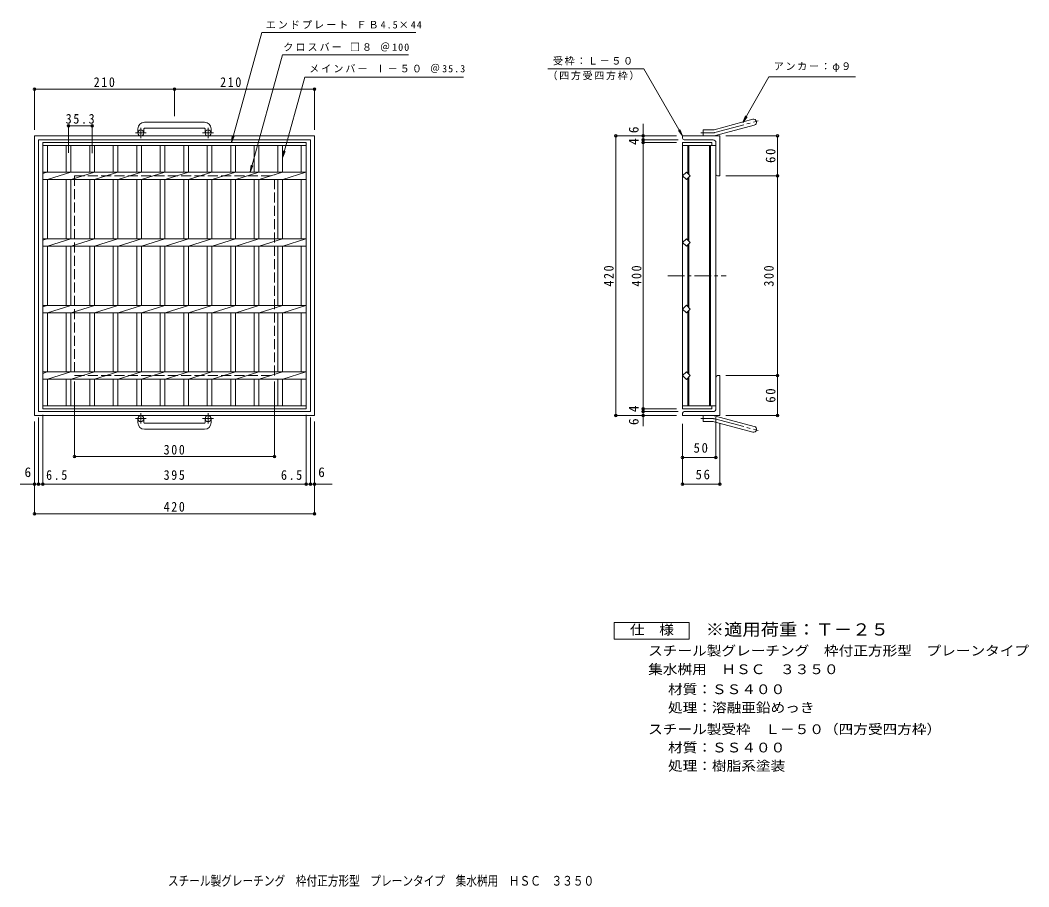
# Model space of a CAD drawing. Units: millimetres at full size, sheet at 1:5. Extents: x -653 to 861, y -681 to 620.
import ezdxf
from ezdxf.enums import TextEntityAlignment as Align

# ---------------------------------------------------------------- set-up
doc = ezdxf.new("R2010")
doc.units = ezdxf.units.MM
doc.header["$LTSCALE"] = 5
doc.header["$PDMODE"] = 32
doc.header["$PDSIZE"] = 4
for name, pattern in [('CHAIN1', [8, 5, -1, 1, -1]), ('CHAIN2', [12, 9, -1, 1, -1]), ('DASHED3', [4, 3, -1])]:
    doc.linetypes.add(name, pattern=pattern)
for name, color, linetype, lineweight in [('A-1', 2, 'Continuous', 9), ('A-2', 3, 'Continuous', 9), ('A-4', 7, 'Continuous', 9), ('A-5', 7, 'Continuous', 9), ('F-4_F-4ﾚｲﾔ', 2, 'Continuous', 9)]:
    doc.layers.add(name, color=color, linetype=linetype, lineweight=lineweight)
doc.layers.add('F-0_F-0ﾚｲﾔ', color=2, linetype='Continuous')
doc.layers.add('F-5_F-5ﾚｲﾔ', color=3, linetype='Continuous')
doc.styles.add('ＭＳ ゴシック', font='')
doc.styles.get('ＭＳ ゴシック').set_extended_font_data('MS Gothic')

msp = doc.modelspace()

# ---------------------------------------------------------------- linework, layer by layer
at = {"layer": 'A-1'}
for p, q in [((388.267, 455.634), (446.458, 471.226)), ((-476.759, 456.928), (-476.759, 450.828)), ((-467.759, 456.928), (-467.759, 450.828)), ((-376.759, 466.927), (-466.759, 466.927)), ((-466.759, 457.927), (-376.759, 457.927)), ((-375.759, 456.928), (-375.759, 450.828)), ((-366.759, 456.928), (-366.759, 450.828)), ((372.122, 446.327), (372.122, 455.327)), ((385.938, 455.327), (372.122, 455.327)), ((390.596, 446.941), (448.787, 462.533)), ((-631.759, 446.327), (-631.759, 26.327)), ((-631.759, 446.327), (-211.759, 446.327)), ((-625.759, 440.327), (-217.759, 440.327)), ((-217.759, 32.327), (-217.759, 440.327)), ((-211.759, 26.327), (-211.759, 446.327)), ((341.122, 442.827), (341.122, 446.327)), ((397.123, 446.327), (341.122, 446.327)), ((387.123, 440.328), (343.623, 440.328)), ((397.123, 446.327), (397.123, 386.328)), ((391.123, 436.327), (391.123, 388.828)), ((393.623, 386.328), (397.123, 386.328)), ((391.123, 36.327), (391.123, 83.827)), ((393.623, 86.327), (397.123, 86.327)), ((397.123, 26.327), (397.123, 86.327)), ((387.123, 32.327), (343.623, 32.327)), ((-631.759, 26.327), (-211.759, 26.327)), ((-476.759, 15.727), (-476.759, 21.827)), ((-467.759, 15.727), (-467.759, 21.827)), ((-375.759, 15.727), (-375.759, 21.827)), ((-366.759, 15.727), (-366.759, 21.827)), ((341.122, 29.827), (341.122, 26.327)), ((397.123, 26.327), (341.122, 26.327)), ((372.122, 26.327), (372.122, 17.327)), ((385.938, 17.327), (372.122, 17.327)), ((388.267, 17.021), (446.458, 1.428)), ((390.596, 25.714), (448.787, 10.122)), ((-466.759, 14.727), (-376.759, 14.727)), ((-376.759, 5.727), (-466.759, 5.727))]:
    msp.add_line(p, q, dxfattribs=at)
at = {"layer": 'A-1', "linetype": 'CHAIN1'}
for p, q in [((-472.259, 442.72), (-472.259, 458.318)), ((-371.259, 442.72), (-371.259, 458.318)), ((-464.096, 450.828), (-480.503, 450.828)), ((-363.096, 450.828), (-379.503, 450.828)), ((-464.096, 21.827), (-480.503, 21.827)), ((-472.259, 29.934), (-472.259, 14.337)), ((-363.096, 21.827), (-379.503, 21.827)), ((-371.259, 29.934), (-371.259, 14.337))]:
    msp.add_line(p, q, dxfattribs=at)
at = {"layer": 'A-1', "linetype": 'CHAIN2'}
for p, q in [((389.432, 451.287), (454.598, 468.749)), ((385.938, 450.827), (368.318, 450.827)), ((385.938, 21.827), (368.318, 21.827)), ((389.432, 21.367), (454.598, 3.906))]:
    msp.add_line(p, q, dxfattribs=at)
at = {"layer": 'A-1', "linetype": 'DASHED3'}
for p, q in [((-571.759, 386.328), (-571.759, 86.327)), ((-571.759, 386.328), (-271.759, 386.328)), ((-271.759, 86.327), (-271.759, 386.328)), ((-571.759, 86.327), (-271.759, 86.327))]:
    msp.add_line(p, q, dxfattribs=at)
at = {"layer": 'A-1'}
msp.add_lwpolyline([(-625.759, 440.327), (-625.759, 32.327), (-217.759, 32.327)], dxfattribs=at)
for centre in [(-472.259, 450.828), (-371.259, 450.828), (-472.259, 21.827), (-371.259, 21.827)]:
    msp.add_circle(centre, 4.5, dxfattribs=at)
for centre, radius, start, end in [((447.623, 466.88), 4.5, 285.00014, 104.99991), ((-466.759, 456.928), 10, 90, 180), ((-466.759, 456.928), 1, 90, 180), ((-376.759, 456.928), 10, 0, 90), ((-376.759, 456.928), 1, 0, 90), ((385.938, 464.327), 9, 270, 285.00002), ((343.623, 442.827), 2.5, 180, 270), ((385.938, 464.327), 18, 270, 285), ((387.123, 436.327), 4, 0, 90), ((393.623, 388.828), 2.5, 180, 270), ((393.623, 83.827), 2.5, 90, 180), ((343.623, 29.827), 2.5, 90, 180), ((387.123, 36.327), 4, 270, 0), ((-466.759, 15.727), 10, 180, 270), ((-466.759, 15.727), 1, 180, 270), ((-376.759, 15.727), 10, 270, 0), ((-376.759, 15.727), 1, 270, 0), ((385.938, 8.327), 18, 75, 90), ((385.938, 8.327), 9, 74.99998, 90), ((447.623, 5.775), 4.5, 255.00009, 74.99986)]:
    msp.add_arc(centre, radius, start, end, dxfattribs=at)
at = {"layer": 'A-1', "linetype": 'CHAIN2'}
for centre, start, end in [((385.938, 464.327), 270, 284.99995), ((385.938, 8.327), 75.00005, 90)]:
    msp.add_arc(centre, 13.5, start, end, dxfattribs=at)
at = {"layer": 'A-2'}
for p, q in [((-619.259, 36.327), (-619.259, 436.327)), ((-619.259, 436.327), (-224.259, 436.327)), ((-619.259, 431.828), (-224.259, 431.828)), ((-612.258, 391.828), (-612.258, 431.828)), ((-584.358, 431.828), (-584.358, 391.828)), ((-577.358, 431.828), (-577.358, 391.828)), ((-549.058, 431.828), (-549.058, 391.828)), ((-542.058, 431.828), (-542.058, 391.828)), ((-513.758, 431.828), (-513.758, 391.828)), ((-506.758, 431.828), (-506.758, 391.828)), ((-478.458, 431.828), (-478.458, 391.828)), ((-471.458, 431.828), (-471.458, 391.828)), ((-443.158, 431.828), (-443.158, 391.828)), ((-436.158, 431.828), (-436.158, 391.828)), ((-407.858, 431.828), (-407.858, 391.828)), ((-400.858, 431.828), (-400.858, 391.828)), ((-372.558, 431.828), (-372.558, 391.828)), ((-365.558, 431.828), (-365.558, 391.828)), ((-337.258, 431.828), (-337.258, 391.828)), ((-330.258, 431.828), (-330.258, 391.828)), ((-301.958, 431.828), (-301.958, 391.828)), ((-294.958, 431.828), (-294.958, 391.828)), ((-266.658, 431.828), (-266.658, 391.828)), ((-259.658, 431.828), (-259.658, 391.828)), ((-231.359, 431.828), (-231.359, 391.828)), ((-224.259, 436.327), (-224.259, 36.327)), ((341.122, 436.327), (385.123, 436.327)), ((341.122, 436.327), (341.122, 36.327)), ((341.122, 431.827), (391.123, 431.827)), ((349.123, 431.827), (349.123, 389.641)), ((350.623, 431.827), (350.623, 388.141)), ((381.622, 431.827), (381.622, 40.827)), ((383.122, 431.827), (383.122, 40.827)), ((385.123, 436.327), (385.123, 431.827)), ((391.123, 431.827), (391.123, 40.827)), ((-619.259, 389.747), (-612.658, 391.828)), ((-619.259, 391.828), (-224.259, 391.828)), ((-619.259, 380.828), (-224.259, 380.828)), ((-612.258, 380.828), (-577.358, 391.828)), ((-612.258, 291.827), (-612.258, 380.828)), ((-584.358, 380.828), (-584.358, 291.827)), ((-577.358, 380.828), (-577.358, 291.827)), ((-576.958, 380.828), (-542.058, 391.828)), ((-549.058, 380.828), (-549.058, 291.827)), ((-542.058, 380.828), (-542.058, 291.827)), ((-541.658, 380.828), (-506.758, 391.828)), ((-513.758, 380.828), (-513.758, 291.827)), ((-506.758, 380.828), (-506.758, 291.827)), ((-506.358, 380.828), (-471.458, 391.828)), ((-478.458, 380.828), (-478.458, 291.827)), ((-471.458, 380.828), (-471.458, 291.827)), ((-471.058, 380.828), (-436.159, 391.828)), ((-443.158, 380.828), (-443.158, 291.827)), ((-436.158, 380.828), (-436.158, 291.827)), ((-435.758, 380.828), (-400.858, 391.828)), ((-407.858, 380.828), (-407.858, 291.827)), ((-400.858, 380.828), (-400.858, 291.827)), ((-400.458, 380.828), (-365.558, 391.828)), ((-372.558, 380.828), (-372.558, 291.827)), ((-365.558, 380.828), (-365.558, 291.827)), ((-365.158, 380.828), (-330.259, 391.828)), ((-337.258, 380.828), (-337.258, 291.827)), ((-330.258, 380.828), (-330.258, 291.827)), ((-329.858, 380.828), (-294.958, 391.828)), ((-301.958, 380.828), (-301.958, 291.827)), ((-294.958, 380.828), (-294.958, 291.827)), ((-294.558, 380.828), (-259.658, 391.828)), ((-266.658, 380.828), (-266.658, 291.827)), ((-259.658, 380.828), (-259.658, 291.827)), ((-259.258, 380.828), (-224.359, 391.828)), ((-231.359, 380.828), (-231.359, 291.827)), ((349.123, 383.014), (349.123, 289.641)), ((350.623, 384.514), (350.623, 288.141)), ((-619.259, 289.747), (-612.658, 291.828)), ((-619.259, 291.828), (-224.259, 291.828)), ((-612.258, 280.828), (-577.358, 291.828)), ((-576.958, 280.828), (-542.058, 291.828)), ((-541.658, 280.828), (-506.758, 291.828)), ((-506.358, 280.828), (-471.458, 291.828)), ((-471.058, 280.828), (-436.159, 291.828)), ((-435.758, 280.828), (-400.858, 291.828)), ((-400.458, 280.828), (-365.558, 291.828)), ((-365.158, 280.828), (-330.259, 291.828)), ((-329.858, 280.828), (-294.958, 291.828)), ((-294.558, 280.828), (-259.658, 291.828)), ((-259.258, 280.828), (-224.359, 291.828)), ((-619.259, 280.828), (-224.259, 280.828)), ((-612.258, 191.827), (-612.258, 280.828)), ((-584.358, 280.828), (-584.358, 191.827)), ((-577.358, 280.828), (-577.358, 191.827)), ((-549.058, 280.828), (-549.058, 191.827)), ((-542.058, 280.828), (-542.058, 191.827)), ((-513.758, 280.828), (-513.758, 191.827)), ((-506.758, 280.828), (-506.758, 191.827)), ((-478.458, 280.828), (-478.458, 191.827)), ((-471.458, 280.828), (-471.458, 191.827)), ((-443.158, 280.828), (-443.158, 191.827)), ((-436.158, 280.828), (-436.158, 191.827)), ((-407.858, 280.828), (-407.858, 191.827)), ((-400.858, 280.828), (-400.858, 191.827)), ((-372.558, 280.828), (-372.558, 191.827)), ((-365.558, 280.828), (-365.558, 191.827)), ((-337.258, 280.828), (-337.258, 191.827)), ((-330.258, 280.828), (-330.258, 191.827)), ((-301.958, 280.828), (-301.958, 191.827)), ((-294.958, 280.828), (-294.958, 191.827)), ((-266.658, 280.828), (-266.658, 191.827)), ((-259.658, 280.828), (-259.658, 191.827)), ((-231.359, 280.828), (-231.359, 191.827)), ((349.123, 283.014), (349.123, 189.641)), ((350.623, 284.514), (350.623, 188.141)), ((-619.259, 189.747), (-612.658, 191.827)), ((-619.259, 191.827), (-224.259, 191.827)), ((-612.258, 180.828), (-577.358, 191.827)), ((-576.958, 180.828), (-542.058, 191.827)), ((-541.658, 180.828), (-506.758, 191.827)), ((-506.358, 180.828), (-471.458, 191.827)), ((-471.058, 180.828), (-436.159, 191.827)), ((-435.758, 180.828), (-400.858, 191.827)), ((-400.458, 180.828), (-365.558, 191.827)), ((-365.158, 180.828), (-330.259, 191.827)), ((-329.858, 180.828), (-294.958, 191.827)), ((-294.558, 180.828), (-259.658, 191.827)), ((-259.258, 180.828), (-224.359, 191.827)), ((349.123, 89.641), (349.123, 183.014)), ((350.623, 88.141), (350.623, 184.514)), ((-619.259, 180.828), (-224.259, 180.828)), ((-612.258, 91.827), (-612.258, 180.828)), ((-584.358, 180.828), (-584.358, 91.827)), ((-577.358, 180.828), (-577.358, 91.827)), ((-549.058, 180.828), (-549.058, 91.827)), ((-542.058, 180.828), (-542.058, 91.827)), ((-513.758, 180.828), (-513.758, 91.827)), ((-506.758, 180.828), (-506.758, 91.827)), ((-478.458, 180.828), (-478.458, 91.827)), ((-471.458, 180.828), (-471.458, 91.827)), ((-443.158, 180.828), (-443.158, 91.827)), ((-436.158, 180.828), (-436.158, 91.827)), ((-407.858, 180.828), (-407.858, 91.827)), ((-400.858, 180.828), (-400.858, 91.827)), ((-372.558, 180.828), (-372.558, 91.827)), ((-365.558, 180.828), (-365.558, 91.827)), ((-337.258, 180.828), (-337.258, 91.827)), ((-330.258, 180.828), (-330.258, 91.827)), ((-301.958, 180.828), (-301.958, 91.827)), ((-294.958, 180.828), (-294.958, 91.827)), ((-266.658, 180.828), (-266.658, 91.827)), ((-259.658, 180.828), (-259.658, 91.827)), ((-231.359, 180.828), (-231.359, 91.827)), ((-619.259, 89.747), (-612.658, 91.827)), ((-619.259, 91.827), (-224.259, 91.827)), ((-612.258, 80.828), (-577.358, 91.827)), ((-576.958, 80.828), (-542.058, 91.827)), ((-541.658, 80.828), (-506.758, 91.827)), ((-506.358, 80.828), (-471.458, 91.827)), ((-471.058, 80.828), (-436.159, 91.827)), ((-435.758, 80.828), (-400.858, 91.827)), ((-400.458, 80.828), (-365.558, 91.827)), ((-365.158, 80.828), (-330.259, 91.827)), ((-329.858, 80.828), (-294.958, 91.827)), ((-294.558, 80.828), (-259.658, 91.827)), ((-259.258, 80.828), (-224.359, 91.827)), ((-619.259, 80.828), (-224.259, 80.828)), ((-619.259, 80.827), (-224.259, 80.827)), ((-612.258, 40.827), (-612.258, 80.827)), ((-584.358, 80.827), (-584.358, 40.827)), ((-577.358, 80.827), (-577.358, 40.827)), ((-549.058, 80.827), (-549.058, 40.827)), ((-542.058, 80.827), (-542.058, 40.827)), ((-513.758, 80.827), (-513.758, 40.827)), ((-506.758, 80.827), (-506.758, 40.827)), ((-478.458, 80.827), (-478.458, 40.827)), ((-471.458, 80.827), (-471.458, 40.827)), ((-443.158, 80.827), (-443.158, 40.827)), ((-436.158, 80.827), (-436.158, 40.827)), ((-407.858, 80.827), (-407.858, 40.827)), ((-400.858, 80.827), (-400.858, 40.827)), ((-372.558, 80.827), (-372.558, 40.827)), ((-365.558, 80.827), (-365.558, 40.827)), ((-337.258, 80.827), (-337.258, 40.827)), ((-330.258, 80.827), (-330.258, 40.827)), ((-301.958, 80.827), (-301.958, 40.827)), ((-294.958, 80.827), (-294.958, 40.827)), ((-266.658, 80.827), (-266.658, 40.827)), ((-259.658, 80.827), (-259.658, 40.827)), ((-231.359, 80.827), (-231.359, 40.827)), ((349.123, 40.827), (349.123, 83.014)), ((350.623, 40.827), (350.623, 84.514)), ((-224.259, 40.827), (-619.259, 40.827)), ((-224.259, 36.327), (-619.259, 36.327)), ((341.122, 40.827), (391.123, 40.827)), ((341.122, 36.327), (385.123, 36.327)), ((385.123, 36.327), (385.123, 40.827))]:
    msp.add_line(p, q, dxfattribs=at)
at = {"layer": 'A-2', "linetype": 'CHAIN1'}
msp.add_line((318.858, 236.327), (406.482, 236.327), dxfattribs=at)
at = {"layer": 'A-2'}
for points in [[(352.436, 386.328), (346.779, 380.671), (341.122, 386.328), (346.779, 391.984)], [(352.436, 286.328), (346.779, 280.671), (341.122, 286.328), (346.779, 291.985)], [(352.436, 186.328), (346.779, 180.671), (341.122, 186.328), (346.779, 191.985)], [(352.436, 86.327), (346.779, 91.984), (341.122, 86.327), (346.779, 80.671)]]:
    msp.add_lwpolyline(points, close=True, dxfattribs=at)
at = {"layer": 'A-4'}
for p, q in [((-631.759, 455.327), (-631.759, 518.365)), ((-631.759, 516.565), (-421.759, 516.565)), ((-421.759, 475.927), (-421.759, 518.365)), ((-421.759, 516.565), (-211.759, 516.565)), ((-211.759, 455.327), (-211.759, 518.365)), ((-580.858, 420.776), (-580.858, 463.302)), ((-580.858, 461.502), (-545.558, 461.502)), ((-545.558, 420.23), (-545.558, 463.302)), ((282.048, 464.613), (282.048, 10.457)), ((332.122, 446.327), (238.903, 446.327)), ((240.703, 446.327), (240.703, 26.327)), ((334.623, 440.328), (280.248, 440.328)), ((291.048, 446.327), (283.848, 446.327)), ((406.123, 446.327), (485.463, 446.327)), ((483.663, 446.327), (483.663, 386.328)), ((332.122, 436.327), (280.248, 436.327)), ((406.123, 386.328), (485.463, 386.328)), ((483.663, 386.328), (483.663, 86.327)), ((-571.759, 77.327), (-571.759, -37.139)), ((-271.759, 77.327), (-271.759, -37.139)), ((406.123, 86.327), (485.463, 86.327)), ((483.663, 86.327), (483.663, 26.327)), ((332.122, 36.327), (280.248, 36.327)), ((334.623, 32.327), (280.248, 32.327)), ((-631.759, 17.327), (-631.759, -122.847)), ((-625.759, 23.327), (-625.759, -78.406)), ((-619.259, 27.327), (-619.259, -78.406)), ((-224.259, 27.327), (-224.259, -78.406)), ((-217.759, 23.327), (-217.759, -78.406)), ((-211.759, 17.327), (-211.759, -122.847)), ((332.122, 26.327), (238.903, 26.327)), ((291.048, 26.327), (283.848, 26.327)), ((391.123, 23.827), (391.123, -38.106)), ((406.123, 26.327), (485.463, 26.327)), ((341.122, 13.827), (341.122, -78.106)), ((397.123, 13.827), (397.123, -78.106)), ((-571.759, -35.339), (-271.759, -35.339)), ((341.122, -36.606), (391.123, -36.606)), ((-653.408, -76.606), (-185.16, -76.606)), ((-211.759, -85.606), (-211.759, -78.406)), ((341.122, -76.606), (397.123, -76.606)), ((-631.759, -121.047), (-211.759, -121.047))]:
    msp.add_line(p, q, dxfattribs=at)
for p in [(-631.759, 516.565), (-421.759, 516.565), (-211.759, 516.565), (-580.858, 461.502), (-545.558, 461.502), (240.703, 446.327), (282.048, 446.327), (282.048, 440.328), (483.663, 446.327), (282.048, 436.327), (483.663, 386.328), (483.663, 86.327), (282.048, 36.327), (282.048, 32.327), (240.703, 26.327), (282.048, 26.327), (483.663, 26.327), (-571.759, -35.339), (-271.759, -35.339), (341.122, -36.606), (391.123, -36.606), (-631.759, -76.606), (-625.759, -76.606), (-619.259, -76.606), (-224.259, -76.606), (-217.759, -76.606), (-211.759, -76.606), (341.122, -76.606), (397.123, -76.606), (-631.759, -121.047), (-211.759, -121.047)]:
    msp.add_point(p, dxfattribs=at)
at = {"layer": 'A-5'}
for p, q in [((-336.337, 436.327), (-290.763, 601.422)), ((-290.763, 601.422), (-59.498, 601.422)), ((-308.026, 391.828), (-259.451, 568.088)), ((-259.451, 568.088), (-70.534, 568.088)), ((138.634, 546.827), (283.099, 546.827)), ((341.122, 446.327), (283.099, 546.827)), ((-259.658, 413.443), (-225.806, 534.755)), ((-225.806, 534.755), (12.23, 534.755)), ((431.748, 466.702), (470.518, 534.904)), ((470.518, 534.904), (600.599, 534.904)), ((431.748, 466.702), (435.734, 476.326)), ((431.748, 466.702), (438.089, 474.966)), ((341.122, 446.327), (334.781, 454.592)), ((341.122, 446.327), (337.136, 455.951)), ((-336.337, 436.327), (-334.977, 446.655)), ((-336.337, 436.327), (-332.351, 445.951)), ((-259.658, 413.443), (-258.299, 423.77)), ((-259.658, 413.443), (-255.672, 423.066)), ((-308.026, 391.828), (-306.666, 402.155)), ((-308.026, 391.828), (-304.04, 401.451))]:
    msp.add_line(p, q, dxfattribs=at)
at = {"layer": 'F-4_F-4ﾚｲﾔ'}
msp.add_lwpolyline([(238.324, -309.462), (238.324, -284.462), (350.824, -284.462), (350.824, -309.462)], close=True, dxfattribs=at)

# ---------------------------------------------------------------- texts
at = {"layer": 'A-4', "color": 2, "style": 'ＭＳ ゴシック'}
for s, p in [('6', (279.376, 450.449)), ('4', (279.376, 432.806)), ('4', (279.376, 31.439)), ('6', (279.376, 12.115))]:
    msp.add_text(s, height=14.66, rotation=90, dxfattribs=at).set_placement(p, align=Align.BOTTOM_LEFT)
for p in [(-646.895, -70.358), (-205.987, -70.358)]:
    msp.add_text('6', height=14.66, dxfattribs=at).set_placement(p, align=Align.BOTTOM_LEFT)
at = {"layer": 'A-4', "color": 2, "char_height": 14.66, "attachment_point": 7, "style": 'ＭＳ ゴシック'}
for s, insert in [('\\T1.27;\\W0.9;210', (-543.009, 519.565)), ('\\T1.27;\\W0.9;210', (-353.193, 519.565)), ('\\T1.28;\\W0.9;35.3', (-585.083, 464.502)), ('\\T1.27;\\W0.95;50', (357.623, -29.606)), ('\\T1.27;\\W0.9;300', (-438.009, -32.339)), ('\\T1.27;\\W0.9;6.5', (-614.434, -70.358)), ('\\T1.27;\\W0.9;395', (-438.009, -70.358)), ('\\T1.27;\\W0.9;6.5', (-261.842, -70.358)), ('\\T1.27;\\W0.95;56', (360.623, -69.606)), ('\\T1.27;\\W0.9;420', (-438.009, -118.047))]:
    msp.add_mtext(s, dxfattribs=dict(at, insert=insert))
at = {"layer": 'A-4', "color": 2, "char_height": 14.66, "attachment_point": 7, "rotation": 90, "style": 'ＭＳ ゴシック'}
for s, insert in [('\\T1.27;\\W0.95;60', (480.663, 405.702)), ('\\T1.27;\\W0.9;420', (237.703, 220.077)), ('\\T1.27;\\W0.9;400', (279.376, 220.077)), ('\\T1.27;\\W0.9;300', (478.063, 220.077)), ('\\T1.27;\\W0.95;60', (480.663, 45.702))]:
    msp.add_mtext(s, dxfattribs=dict(at, insert=insert))
at = {"layer": 'A-5', "char_height": 11, "attachment_point": 7, "style": 'ＭＳ ゴシック'}
for s, insert in [('\\T1.21;エンドプレート\\~ＦＢ4.5×44', (-284.709, 607.016)), ('\\T1.21;クロスバー\\~□８\\~＠100', (-258.295, 573.079)), ('\\T1.17;受枠：Ｌ－５０', (146.398, 552.232)), ('\\T1.21;メインバー\\~Ⅰ－５０\\~＠35.3', (-219.555, 540.785)), ('\\T1.17;アンカー：φ９', (478.077, 542.432)), ('\\T1.17;（四方受四方枠）', (138.336, 529.848))]:
    msp.add_mtext(s, dxfattribs=dict(at, insert=insert))
at = {"layer": 'F-0_F-0ﾚｲﾔ', "style": 'ＭＳ ゴシック', "width": 0.8}
msp.add_text('スチール製グレーチング\u3000枠付正方形型\u3000プレーンタイプ\u3000集水桝用\u3000ＨＳＣ\u3000３３５０', height=14.66, dxfattribs=at).set_placement((-431.537, -683.985), align=Align.BOTTOM_LEFT)
at = {"layer": 'F-4_F-4ﾚｲﾔ', "style": 'ＭＳ ゴシック', "width": 1.1}
for s, p in [('仕\u3000様', (262.074, -306.962)), ('スチール製グレーチング\u3000枠付正方形型\u3000プレーンタイプ', (289.369, -338.422)), ('集水桝用\u3000ＨＳＣ\u3000３３５０', (289.369, -366.293)), ('材質：ＳＳ４００', (319.225, -396.351)), ('処理：溶融亜鉛めっき', (319.225, -423.85)), ('スチール製受枠\u3000Ｌ－５０（四方受四方枠）', (289.369, -456.351)), ('材質：ＳＳ４００', (319.225, -483.851)), ('処理：樹脂系塗装', (319.225, -511.351))]:
    msp.add_text(s, height=14.66, dxfattribs=at).set_placement(p, align=Align.BOTTOM_LEFT)
at = {"layer": 'F-5_F-5ﾚｲﾔ', "style": 'ＭＳ ゴシック', "width": 1.1}
msp.add_text('※適用荷重：Ｔ－２５', height=18.33, dxfattribs=at).set_placement((375.824, -309.462), align=Align.BOTTOM_LEFT)

doc.saveas('drawing.dxf')
